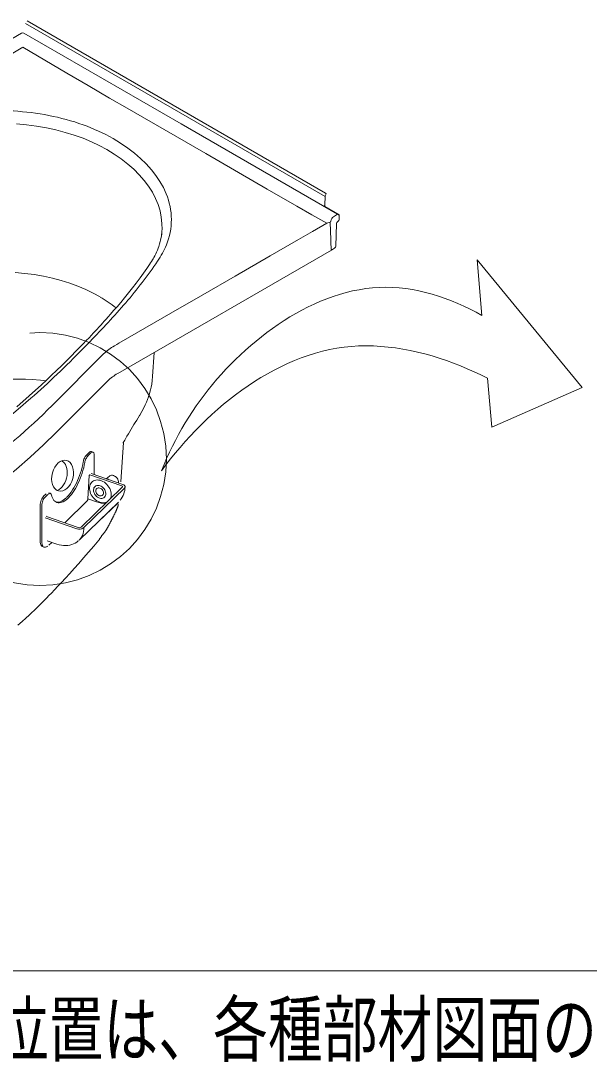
# Model space of a CAD drawing. Units: millimetres on the paper. Extents: x -305 to 305, y -152 to 152.
# Drawn here: x 33.87 to 54.27, y -110.75 to -73.38 of the extents above; entities that cross this region are included whole.
import ezdxf
from ezdxf.enums import TextEntityAlignment as Align

# ---------------------------------------------------------------- set-up
doc = ezdxf.new("R2010")
doc.units = ezdxf.units.MM
doc.linetypes.add('LONG_CHAIN', pattern=[21, 18, -1, 1, -1])
doc.layers.add('0-1_RV', color=7, linetype='Continuous', lineweight=9)
doc.styles.add('ＭＳ ゴシック', font='')
doc.styles.get('ＭＳ ゴシック').set_extended_font_data('MS Gothic')

msp = doc.modelspace()

# ---------------------------------------------------------------- linework, layer by layer
at = {"layer": '0-1_RV'}
for p, q in [((44.81, -79.558), (34.1, -73.375)), ((33.899, -73.815), (8.242, -88.626)), ((45.088, -80.407), (45.243, -80.317)), ((44.995, -81.241), (44.971, -80.597)), ((44.997, -80.567), (45.009, -80.519)), ((45.202, -80.655), (45.179, -81.458)), ((45.266, -80.565), (45.25, -80.574)), ((45.299, -80.359), (45.297, -80.51)), ((38.92, -81.074), (38.933, -80.941)), ((38.933, -80.941), (38.935, -80.917)), ((37.348, -86.032), (45.025, -81.6)), ((41.56, -82.542), (42.825, -81.813)), ((45.131, -81.539), (45.026, -81.6)), ((50.246, -81.947), (54.017, -86.532)), ((50.421, -83.951), (50.246, -81.947)), ((37.219, -85.038), (37.23, -85.039)), ((34.993, -87.181), (36.843, -85.33)), ((38.601, -86.136), (38.657, -85.276)), ((35.136, -88.154), (36.987, -86.303)), ((50.771, -87.957), (50.617, -86.198)), ((50.771, -87.957), (54.017, -86.532)), ((37.553, -88.506), (37.461, -89.917)), ((36.331, -88.861), (36.236, -88.953)), ((36.389, -88.881), (36.294, -88.973)), ((36.463, -88.852), (36.405, -88.832)), ((36.505, -89.662), (36.505, -88.954)), ((36.325, -89.69), (36.279, -90.535)), ((36.344, -89.672), (36.325, -89.69)), ((37.491, -90.063), (36.344, -89.667)), ((37.537, -90.018), (36.391, -89.622)), ((36.44, -89.91), (36.436, -89.913)), ((37.051, -89.713), (36.935, -89.81)), ((34.78, -90.346), (34.685, -90.437)), ((34.837, -90.375), (34.742, -90.466)), ((34.855, -90.362), (34.854, -90.362)), ((34.929, -90.333), (34.871, -90.313)), ((37.514, -90.117), (36.035, -91.545)), ((37.592, -90.144), (36.127, -91.559)), ((34.566, -90.743), (34.563, -92.041)), ((34.625, -90.763), (34.622, -92.062)), ((36.257, -90.603), (35.458, -91.374)), ((35.967, -92.014), (37.378, -90.651)), ((36.59, -90.642), (36.279, -90.535)), ((36.662, -91.342), (37.359, -90.675)), ((35.934, -91.56), (34.788, -91.163)), ((34.807, -91.15), (34.791, -91.165)), ((35.887, -91.605), (34.741, -91.208)), ((36.114, -91.57), (36.127, -91.559)), ((34.648, -92.247), (34.707, -92.267)), ((34.727, -92.251), (34.729, -92.252)), ((34.813, -92.036), (35.123, -92.143)), ((34.877, -92.193), (34.98, -92.093)), ((35.943, -92.031), (35.945, -92.029)), ((4.281, -107.472), (100.948, -107.472))]:
    msp.add_line(p, q, dxfattribs=at)
for points in [[(34.035, -73.468), (44.792, -79.677), (44.783, -79.984)], [(45.243, -80.317), (39.627, -77.075), (33.979, -73.815)], [(33.939, -74.323), (33.138, -74.799), (32.336, -75.268)], [(35.518, -75.254), (34.729, -74.792), (33.939, -74.323)], [(37.058, -76.148), (36.288, -75.702), (35.518, -75.254)], [(38.312, -76.871), (37.685, -76.509), (37.058, -76.148)], [(42.712, -79.411), (40.512, -78.141), (38.312, -76.871)], [(36.954, -77.992), (36.686, -77.847), (36.402, -77.713), (36.103, -77.589), (35.791, -77.478), (35.467, -77.378), (35.132, -77.291), (34.789, -77.217), (34.437, -77.155), (34.079, -77.107), (33.716, -77.072)], [(37.181, -77.599), (37.454, -77.765), (37.711, -77.941), (37.95, -78.124), (38.172, -78.315), (38.375, -78.513), (38.559, -78.717), (38.722, -78.927), (38.866, -79.141), (38.988, -79.361), (39.089, -79.583)], [(38.935, -80.917), (38.939, -80.87), (38.938, -80.644), (38.914, -80.417), (38.867, -80.191), (38.797, -79.967), (38.706, -79.746), (38.592, -79.528), (38.457, -79.314), (38.301, -79.105), (38.124, -78.901), (37.928, -78.704), (37.711, -78.514), (37.477, -78.331), (37.224, -78.157), (36.954, -77.992)], [(44.851, -80.641), (44.316, -80.337), (43.781, -80.029), (42.712, -79.411)], [(44.83, -79.589), (44.824, -79.57), (44.81, -79.558)], [(44.78, -80.041), (44.775, -80.037), (44.772, -80.033)], [(44.78, -79.997), (44.782, -79.991), (44.783, -79.984)], [(45.287, -80.342), (45.295, -80.338), (44.78, -80.041)], [(45.295, -80.338), (45.298, -80.35), (45.299, -80.359)], [(42.825, -81.813), (43.838, -81.228), (44.344, -80.936), (44.851, -80.641)], [(44.851, -80.641), (44.859, -80.636), (44.869, -80.632), (44.89, -80.625), (44.933, -80.612), (44.972, -80.596), (44.987, -80.583), (44.993, -80.576), (44.997, -80.567)], [(45.03, -80.469), (45.018, -80.493), (45.009, -80.519)], [(38.937, -80.917), (38.928, -81.018), (38.916, -81.107), (38.902, -81.182), (38.889, -81.245), (38.877, -81.295), (38.854, -81.379), (38.825, -81.469), (38.801, -81.536), (38.774, -81.605), (38.744, -81.674), (38.712, -81.743), (38.678, -81.81), (38.647, -81.869), (38.621, -81.915), (38.595, -81.958), (38.565, -82.007), (38.529, -82.063), (38.488, -82.122), (38.388, -82.267), (38.275, -82.427), (38.149, -82.601), (38.008, -82.79), (37.876, -82.961), (37.734, -83.142), (37.591, -83.318), (37.457, -83.48), (37.325, -83.635), (37.203, -83.776), (37.093, -83.902), (37.007, -83.999), (36.931, -84.085), (36.863, -84.16), (36.803, -84.226), (36.75, -84.284), (36.707, -84.331), (36.674, -84.367), (36.652, -84.391), (36.632, -84.412), (36.607, -84.439)], [(45.025, -81.6), (45.024, -81.6), (45.023, -81.598), (45.02, -81.591), (45.017, -81.58), (45.015, -81.565), (45.012, -81.546), (45.01, -81.522), (45.008, -81.494), (45.005, -81.462), (45.003, -81.426), (44.999, -81.341), (44.995, -81.241)], [(36.72, -83.286), (36.468, -83.147), (36.2, -83.018), (35.919, -82.899), (35.625, -82.792), (35.319, -82.696), (35.004, -82.613), (34.68, -82.542), (34.349, -82.484), (34.012, -82.439), (33.67, -82.407)], [(37.391, -84.947), (38.325, -84.408), (39.257, -83.87), (40.409, -83.206), (41.56, -82.542)], [(45.548, -83.127), (45.781, -83.071), (46.016, -83.024), (46.253, -82.987), (46.49, -82.96), (46.728, -82.943), (46.967, -82.938), (47.206, -82.944), (47.446, -82.96), (47.685, -82.987), (47.924, -83.023), (48.162, -83.069), (48.399, -83.124), (48.635, -83.187), (48.868, -83.259), (49.099, -83.338), (49.328, -83.425), (49.554, -83.518), (49.776, -83.618), (49.995, -83.724), (50.21, -83.835), (50.421, -83.951)], [(38.919, -89.521), (39.01, -89.299), (39.105, -89.079), (39.205, -88.861), (39.31, -88.645), (39.418, -88.431), (39.532, -88.219), (39.65, -88.01), (39.772, -87.803), (39.899, -87.598), (40.03, -87.396), (40.165, -87.197), (40.305, -87), (40.449, -86.806), (40.597, -86.615), (40.75, -86.426), (40.907, -86.241), (41.068, -86.058), (41.234, -85.878), (41.403, -85.702), (41.577, -85.529), (41.755, -85.359), (41.937, -85.192), (42.123, -85.028), (42.313, -84.869), (42.507, -84.713), (42.705, -84.561), (42.907, -84.414), (43.112, -84.271), (43.32, -84.134), (43.531, -84.002), (43.746, -83.876), (43.963, -83.757), (44.182, -83.644), (44.405, -83.539), (44.629, -83.44), (44.856, -83.349), (45.085, -83.267), (45.315, -83.192), (45.548, -83.127)], [(36.607, -84.439), (36.57, -84.48), (36.523, -84.53), (36.469, -84.588), (36.405, -84.656), (36.318, -84.748), (36.218, -84.853), (36.105, -84.971), (35.978, -85.101), (35.839, -85.245), (35.685, -85.401), (35.517, -85.569), (35.338, -85.746), (35.157, -85.923), (34.975, -86.097), (34.792, -86.27), (34.608, -86.442), (34.169, -86.838), (33.725, -87.225)], [(36.24, -85.001), (36.163, -85.079), (36.087, -85.157)], [(36.354, -84.883), (36.297, -84.942), (36.24, -85.001)], [(37.23, -85.039), (37.311, -84.993), (37.391, -84.947)], [(38.919, -89.521), (39.078, -89.309), (39.242, -89.099), (39.411, -88.89), (39.586, -88.683), (39.765, -88.478), (39.95, -88.276), (40.139, -88.077), (40.332, -87.881), (40.53, -87.689), (40.732, -87.501), (40.939, -87.317), (41.149, -87.138), (41.364, -86.963), (41.582, -86.794), (41.803, -86.631), (42.028, -86.474), (42.257, -86.323), (42.489, -86.178), (42.724, -86.041), (42.961, -85.911), (43.202, -85.788), (43.445, -85.674), (43.691, -85.568), (43.939, -85.47), (44.19, -85.382), (44.442, -85.303), (44.697, -85.234), (44.954, -85.175), (45.212, -85.126), (45.472, -85.088), (45.734, -85.061), (45.996, -85.045), (46.26, -85.039), (46.524, -85.044), (46.789, -85.058), (47.054, -85.082), (47.319, -85.115), (47.583, -85.156), (47.846, -85.206)], [(47.846, -85.206), (48.109, -85.264), (48.37, -85.329), (48.63, -85.402), (48.888, -85.481), (49.144, -85.567), (49.397, -85.659), (49.648, -85.757), (49.895, -85.86), (50.14, -85.968), (50.38, -86.081), (50.617, -86.198)], [(34.77, -86.291), (34.573, -86.268), (34.282, -86.247)], [(38.129, -87.545), (38.142, -87.524), (38.219, -87.391), (38.282, -87.27), (38.335, -87.159), (38.378, -87.057), (38.414, -86.966), (38.427, -86.932), (38.438, -86.9), (38.448, -86.872), (38.457, -86.847), (38.464, -86.826), (38.473, -86.799), (38.486, -86.759), (38.504, -86.698), (38.525, -86.62), (38.547, -86.525), (38.569, -86.413), (38.588, -86.283), (38.601, -86.137)], [(34.232, -86.922), (33.775, -87.315), (33.306, -87.704), (32.827, -88.088), (32.097, -88.658), (31.351, -89.22)], [(35.136, -88.154), (34.681, -88.597), (34.207, -89.033), (33.715, -89.462), (33.204, -89.884), (32.676, -90.298), (32.14, -90.698), (31.588, -91.09), (31.019, -91.474), (30.434, -91.851)], [(37.554, -88.501), (37.542, -88.529), (37.55, -88.512), (37.579, -88.458), (37.599, -88.421), (37.634, -88.358), (37.678, -88.283), (37.731, -88.193)], [(36.405, -88.832), (36.395, -88.83), (36.375, -88.832), (36.353, -88.843), (36.331, -88.861)], [(36.505, -88.954), (36.503, -88.92), (36.497, -88.892), (36.486, -88.87), (36.471, -88.856), (36.454, -88.85), (36.434, -88.852), (36.412, -88.863), (36.389, -88.881)], [(36.109, -89.208), (36.091, -89.303), (36.068, -89.399), (36.043, -89.496), (36.013, -89.592), (35.98, -89.688), (35.945, -89.783), (35.906, -89.875), (35.864, -89.965), (35.82, -90.051), (35.774, -90.134), (35.726, -90.212), (35.677, -90.286), (35.626, -90.354), (35.575, -90.417), (35.523, -90.473), (35.507, -90.49)], [(36.167, -89.228), (36.149, -89.323), (36.127, -89.42), (36.101, -89.516), (36.072, -89.613), (36.039, -89.708), (36.003, -89.803), (35.964, -89.895), (35.922, -89.985), (35.879, -90.071), (35.833, -90.154), (35.785, -90.233), (35.735, -90.306), (35.685, -90.375), (35.633, -90.437), (35.582, -90.493), (35.565, -90.51)], [(36.212, -88.982), (36.202, -88.993), (36.184, -89.017), (36.167, -89.045), (36.151, -89.075), (36.137, -89.107), (36.125, -89.141), (36.116, -89.175), (36.109, -89.208)], [(36.278, -88.994), (36.26, -89.014), (36.242, -89.037), (36.225, -89.065), (36.21, -89.095), (36.196, -89.127), (36.184, -89.161), (36.174, -89.195), (36.167, -89.228)], [(36.236, -88.953), (36.218, -88.972), (36.203, -88.992)], [(36.294, -88.973), (36.276, -88.993), (36.269, -89.001)], [(37.372, -89.961), (37.373, -89.943), (37.372, -89.905), (37.363, -89.867), (37.347, -89.829), (37.326, -89.794), (37.299, -89.761), (37.268, -89.733), (37.234, -89.711), (37.198, -89.695), (37.161, -89.686), (37.126, -89.685), (37.093, -89.691), (37.064, -89.704), (37.051, -89.713)], [(36.82, -89.907), (36.768, -89.883), (36.716, -89.865), (36.664, -89.855), (36.614, -89.852), (36.565, -89.856), (36.519, -89.867), (36.477, -89.886), (36.439, -89.911), (36.406, -89.942), (36.379, -89.979), (36.358, -90.022), (36.344, -90.068), (36.336, -90.118), (36.336, -90.171), (36.342, -90.225), (36.355, -90.28), (36.375, -90.335), (36.401, -90.388), (36.433, -90.439), (36.47, -90.487), (36.512, -90.531), (36.557, -90.57), (36.605, -90.604), (36.656, -90.631), (36.708, -90.652), (36.76, -90.666), (36.811, -90.673), (36.861, -90.672), (36.908, -90.665), (36.953, -90.65), (36.972, -90.64)], [(37.072, -90.544), (37.082, -90.525), (37.1, -90.481), (37.111, -90.432), (37.115, -90.381), (37.112, -90.327), (37.102, -90.273), (37.086, -90.218), (37.063, -90.164), (37.034, -90.112), (36.999, -90.062), (36.96, -90.016), (36.916, -89.974), (36.869, -89.938), (36.82, -89.907)], [(37.047, -89.849), (37.044, -89.847), (37.006, -89.83), (36.967, -89.819), (36.958, -89.818)], [(37.514, -90.117), (37.522, -90.105), (37.523, -90.091), (37.516, -90.079), (37.502, -90.068), (37.491, -90.063)], [(37.592, -90.144), (37.611, -90.115), (37.613, -90.084), (37.597, -90.055), (37.565, -90.03), (37.537, -90.018)], [(34.699, -90.428), (34.674, -90.456), (34.649, -90.492), (34.626, -90.534), (34.606, -90.578), (34.59, -90.625), (34.578, -90.672), (34.57, -90.718), (34.568, -90.759)], [(34.966, -90.384), (34.959, -90.364), (34.949, -90.348), (34.938, -90.337), (34.924, -90.332), (34.908, -90.332), (34.891, -90.337), (34.873, -90.347), (34.855, -90.362)], [(35.565, -90.51), (35.549, -90.525), (35.497, -90.568), (35.446, -90.604), (35.395, -90.633), (35.346, -90.654), (35.298, -90.668), (35.253, -90.673), (35.209, -90.671), (35.167, -90.661), (35.129, -90.643), (35.093, -90.618), (35.061, -90.585), (35.031, -90.545), (35.006, -90.498), (34.984, -90.444), (34.966, -90.384)], [(34.742, -90.466), (34.719, -90.491), (34.697, -90.522), (34.677, -90.559), (34.659, -90.599), (34.644, -90.641), (34.634, -90.683), (34.627, -90.724), (34.625, -90.763)], [(34.742, -90.466), (34.719, -90.491), (34.697, -90.522), (34.677, -90.559), (34.659, -90.599), (34.644, -90.641), (34.634, -90.683), (34.627, -90.724), (34.625, -90.763)], [(35.507, -90.49), (35.49, -90.505), (35.439, -90.548), (35.387, -90.584), (35.337, -90.613), (35.288, -90.634), (35.24, -90.648), (35.194, -90.653), (35.15, -90.651), (35.139, -90.649)], [(36.279, -90.535), (36.278, -90.546), (36.275, -90.558), (36.272, -90.57), (36.268, -90.582), (36.262, -90.593), (36.257, -90.603)], [(37.308, -90.918), (37.314, -90.903), (37.321, -90.888), (37.327, -90.873), (37.332, -90.857), (37.338, -90.842), (37.344, -90.827), (37.349, -90.812), (37.355, -90.796), (37.36, -90.781), (37.365, -90.765), (37.37, -90.75), (37.375, -90.735), (37.375, -90.735)], [(37.026, -91.487), (37.034, -91.472), (37.041, -91.458), (37.049, -91.443), (37.056, -91.429), (37.064, -91.414), (37.071, -91.4), (37.079, -91.386), (37.086, -91.371), (37.094, -91.357), (37.101, -91.342), (37.109, -91.328), (37.116, -91.313), (37.124, -91.299), (37.131, -91.284), (37.139, -91.27), (37.146, -91.255), (37.154, -91.241), (37.161, -91.227), (37.168, -91.212), (37.176, -91.198), (37.183, -91.183), (37.191, -91.168), (37.198, -91.154), (37.205, -91.139), (37.212, -91.125), (37.22, -91.11), (37.227, -91.096), (37.234, -91.081), (37.241, -91.066), (37.248, -91.052), (37.255, -91.037), (37.262, -91.022), (37.269, -91.007), (37.276, -90.993), (37.282, -90.978), (37.289, -90.963), (37.296, -90.948), (37.302, -90.933), (37.308, -90.918)], [(36.127, -91.559), (36.127, -91.635), (36.119, -91.707), (36.105, -91.776), (36.083, -91.841), (36.054, -91.901), (36.018, -91.956), (35.976, -92.005), (35.965, -92.015)], [(36.671, -92.012), (36.68, -91.998), (36.689, -91.985), (36.698, -91.971), (36.706, -91.957), (36.716, -91.944), (36.725, -91.93), (36.734, -91.917), (36.743, -91.904), (36.753, -91.89), (36.762, -91.877), (36.772, -91.864), (36.782, -91.851), (36.792, -91.838), (36.802, -91.826), (36.812, -91.813), (36.822, -91.8), (36.832, -91.787), (36.842, -91.774), (36.852, -91.762), (36.862, -91.749), (36.872, -91.736), (36.882, -91.723), (36.892, -91.71), (36.901, -91.697), (36.911, -91.683), (36.92, -91.67), (36.929, -91.656), (36.938, -91.643), (36.946, -91.629), (36.955, -91.615), (36.963, -91.601), (36.971, -91.587), (36.979, -91.573), (36.987, -91.559), (36.995, -91.544), (37.003, -91.53), (37.011, -91.516), (37.018, -91.501), (37.026, -91.487)], [(33.765, -95.06), (33.919, -94.928), (34.054, -94.81), (34.171, -94.704), (34.269, -94.612), (34.351, -94.535), (34.417, -94.471), (34.467, -94.421), (34.511, -94.378), (34.551, -94.338), (34.61, -94.279), (34.664, -94.223), (34.728, -94.159), (34.799, -94.086), (34.88, -94.003), (34.969, -93.911), (35.079, -93.797), (35.199, -93.67), (35.331, -93.53), (35.474, -93.377), (35.627, -93.21), (35.791, -93.03), (35.954, -92.847), (36.126, -92.652), (36.305, -92.445), (36.493, -92.225), (36.671, -92.012)], [(34.563, -92.041), (34.566, -92.092), (34.573, -92.137), (34.584, -92.175), (34.6, -92.207), (34.62, -92.23), (34.643, -92.245), (34.648, -92.247)], [(34.622, -92.062), (34.624, -92.112), (34.631, -92.157), (34.642, -92.196), (34.658, -92.227), (34.678, -92.25), (34.702, -92.265), (34.728, -92.271), (34.757, -92.269), (34.788, -92.257), (34.821, -92.237), (34.828, -92.232)], [(35.123, -92.143), (35.166, -92.157), (35.246, -92.178), (35.325, -92.194), (35.404, -92.203), (35.481, -92.205), (35.556, -92.201), (35.628, -92.19), (35.697, -92.173), (35.762, -92.149), (35.823, -92.119), (35.879, -92.084), (35.93, -92.043), (35.941, -92.032)]]:
    msp.add_lwpolyline(points, dxfattribs=at)
for points in [[(36.755, -90.081), (36.716, -90.063), (36.677, -90.053), (36.638, -90.05), (36.602, -90.054), (36.568, -90.065), (36.539, -90.084), (36.515, -90.109), (36.497, -90.139), (36.486, -90.174), (36.482, -90.213), (36.484, -90.253), (36.494, -90.295), (36.51, -90.336), (36.533, -90.376), (36.561, -90.412), (36.593, -90.444), (36.629, -90.471), (36.668, -90.492), (36.707, -90.506), (36.746, -90.513), (36.784, -90.513), (36.819, -90.505), (36.851, -90.49), (36.877, -90.468), (36.898, -90.44), (36.913, -90.407), (36.921, -90.37), (36.921, -90.331), (36.915, -90.289), (36.902, -90.248), (36.883, -90.207), (36.857, -90.169), (36.827, -90.135), (36.793, -90.105)], [(36.735, -90.157), (36.705, -90.144), (36.674, -90.138), (36.645, -90.139), (36.619, -90.148), (36.597, -90.163), (36.58, -90.184), (36.569, -90.21), (36.565, -90.239), (36.568, -90.271), (36.578, -90.303), (36.593, -90.334), (36.615, -90.363), (36.64, -90.387), (36.669, -90.406), (36.699, -90.419), (36.729, -90.425), (36.758, -90.424), (36.785, -90.416), (36.807, -90.401), (36.823, -90.38), (36.834, -90.354), (36.838, -90.325), (36.835, -90.293), (36.826, -90.261), (36.81, -90.23), (36.789, -90.201), (36.764, -90.177)]]:
    msp.add_lwpolyline(points, close=True, dxfattribs=at)
at = {"layer": '0-1_RV', "linetype": 'LONG_CHAIN'}
msp.add_circle((34.559, -89.101), 4.535, dxfattribs=at)
at = {"layer": '0-1_RV'}
for centre, radius, start, end in [((33.939, -73.894), 0.0886, 63.1105, 116.8895), ((32.953, -86.801), 10.212, 79.1496, 93.4936), ((33.269, -85.106), 8.488, 70.4589, 79.0941), ((33.907, -83.334), 6.604, 60.2784, 70.5273), ((39.63, -77.079), 0.0052, 61.4823, 126.9176), ((36.875, -80.507), 2.399, 337.6439, 22.6533), ((44.719, -79.555), 0.115, 321.4128, 343.0037), ((44.893, -79.684), 0.101, 145.8331, 176.2678), ((44.821, -80.026), 0.0495, 144.4404, 188.3006), ((45.239, -80.357), 0.0405, 35.365, 84.6353), ((45.283, -80.332), 0.0108, 188.6564, 291.3398), ((45.175, -80.546), 0.164, 122.0906, 152.0646), ((45.308, -80.662), 0.106, 123.2551, 175.8659), ((45.227, -80.506), 0.0704, 303.1445, 356.8504), ((36.298, -80.289), 3.016, 325.4445, 337.9807), ((45.073, -81.45), 0.106, 303.1555, 355.9656), ((24.81, -72.466), 16.915, 319.3196, 325.6917), ((34.165, -87.656), 5.061, 51.8624, 59.6807), ((14.389, -63.351), 30.759, 315.5709, 319.0979), ((12.38, -62.093), 33.076, 311.3511, 315.7874), ((38.143, -86.656), 1.856, 119.4313, 134.4159), ((33.583, -101.404), 15.172, 87.3583, 101.8667), ((38.21, -87.554), 1.749, 119.5496, 134.3613), ((17.533, -69.639), 24.75, 306.4498, 314.866), ((192.803, -182.794), 181.65, 148.37463, 148.61528), ((36.806, -90.081), 0.808, 321.5814, 358.731), ((36.867, -89.869), 0.821, 250.3125, 273.8663), ((35.969, -91.47), 0.0963, 248.828, 307.5213), ((35.969, -91.395), 0.225, 248.8219, 307.5153)]:
    msp.add_arc(centre, radius, start, end, dxfattribs=at)
msp.add_ellipse((35.369, -89.698), major_axis=(0.147, 0.548), ratio=0.666667, dxfattribs=at)
msp.add_ellipse((35.143, -89.698), major_axis=(0.147, 0.548), ratio=0.666667, start_param=3.617152, end_param=6.161163, dxfattribs=at)

# ---------------------------------------------------------------- texts
at = {"layer": '0-1_RV', "style": 'ＭＳ ゴシック', "width": 0.75}
msp.add_text('※現場加工の場合の浴槽穴あけ位置は、各種部材図面のアーチ浴槽図面をご参照ください。', height=1.924, dxfattribs=at).set_placement((5.342, -111.1), align=Align.BOTTOM_LEFT)

doc.saveas('drawing.dxf')
